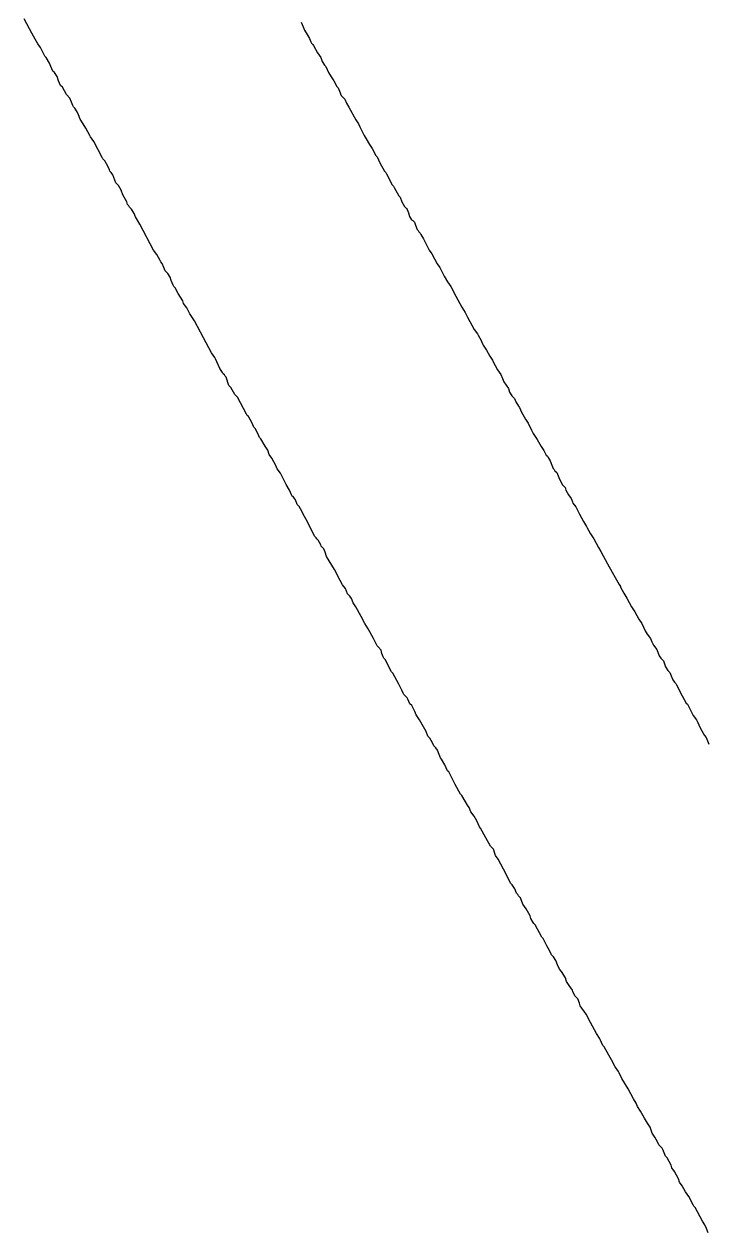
# Model space of a CAD drawing. Header units: inches. Extents: x 0 to 5379, y 0 to 5429.
# Drawn here: x 126.431 to 128.146, y 153.696 to 156.73 of the extents above; entities that cross this region are included whole.
import ezdxf

# ---------------------------------------------------------------- set-up
doc = ezdxf.new("R2010")
doc.units = ezdxf.units.IN
doc.layers.add('Top Overlay', color=2, linetype='Continuous')

msp = doc.modelspace()

# ---------------------------------------------------------------- linework, layer by layer
at = {"layer": 'Top Overlay'}
for p, q in [((126.4438, 156.7185), (126.4308, 156.743)), ((126.4504, 156.707), (126.4438, 156.7185)), ((126.4585, 156.6923), (126.4504, 156.707)), ((127.1268, 156.7348), (127.1317, 156.7234)), ((127.1317, 156.7234), (127.1349, 156.7152)), ((127.1349, 156.7152), (127.1415, 156.7038)), ((126.4651, 156.6809), (126.4585, 156.6923)), ((126.4716, 156.6711), (126.4651, 156.6809)), ((127.1415, 156.7038), (127.148, 156.694)), ((127.148, 156.694), (127.1513, 156.6858)), ((127.1513, 156.6858), (127.1529, 156.6825)), ((127.1529, 156.6825), (127.1562, 156.6793)), ((127.1562, 156.6793), (127.1578, 156.676)), ((127.1578, 156.676), (127.1676, 156.658)), ((126.4814, 156.6531), (126.4716, 156.6711)), ((126.483, 156.6499), (126.4814, 156.6531)), ((126.4863, 156.6466), (126.483, 156.6499)), ((126.4945, 156.6319), (126.4863, 156.6466)), ((127.1676, 156.658), (127.1758, 156.6466)), ((127.1758, 156.6466), (127.1799, 156.636)), ((126.4977, 156.6237), (126.4945, 156.6319)), ((126.5027, 156.6123), (126.4977, 156.6237)), ((127.1799, 156.636), (127.1856, 156.627)), ((127.1856, 156.627), (127.1889, 156.6237)), ((127.1889, 156.6237), (127.1954, 156.609)), ((126.5067, 156.6082), (126.5027, 156.6123)), ((126.5133, 156.5984), (126.5067, 156.6082)), ((126.5174, 156.5878), (126.5133, 156.5984)), ((126.5223, 156.5763), (126.5174, 156.5878)), ((127.1954, 156.609), (127.2019, 156.5976)), ((127.2019, 156.5976), (127.2085, 156.5878)), ((127.2085, 156.5878), (127.2166, 156.5731)), ((126.5272, 156.5714), (126.5223, 156.5763)), ((126.537, 156.5535), (126.5272, 156.5714)), ((127.2166, 156.5731), (127.2199, 156.5698)), ((127.2199, 156.5698), (127.2232, 156.5616)), ((127.2232, 156.5616), (127.2272, 156.551)), ((126.5459, 156.5445), (126.537, 156.5535)), ((126.55, 156.5339), (126.5459, 156.5445)), ((126.5533, 156.5257), (126.55, 156.5339)), ((126.5549, 156.5224), (126.5533, 156.5257)), ((127.2272, 156.551), (127.2362, 156.542)), ((127.2362, 156.542), (127.2403, 156.5314)), ((127.2403, 156.5314), (127.2469, 156.5216)), ((126.5582, 156.5192), (126.5549, 156.5224)), ((126.5639, 156.5102), (126.5582, 156.5192)), ((126.5672, 156.502), (126.5639, 156.5102)), ((126.5713, 156.4914), (126.5672, 156.502)), ((127.2469, 156.5216), (127.264, 156.4897)), ((126.5794, 156.4799), (126.5713, 156.4914)), ((126.586, 156.4685), (126.5794, 156.4799)), ((126.5958, 156.4505), (126.586, 156.4685)), ((127.264, 156.4897), (127.2705, 156.4799)), ((127.2705, 156.4799), (127.2738, 156.4718)), ((127.2738, 156.4718), (127.2852, 156.4505)), ((126.5974, 156.4473), (126.5958, 156.4505)), ((126.6056, 156.4358), (126.5974, 156.4473)), ((126.6268, 156.395), (126.6056, 156.4358)), ((127.2852, 156.4505), (127.2901, 156.4424)), ((127.2901, 156.4424), (127.2983, 156.4277)), ((127.2983, 156.4277), (127.3049, 156.4179)), ((127.3049, 156.4179), (127.3147, 156.3999)), ((126.6285, 156.3917), (126.6268, 156.395)), ((126.6334, 156.3868), (126.6285, 156.3917)), ((126.6415, 156.3721), (126.6334, 156.3868)), ((127.3147, 156.3999), (127.3179, 156.3966)), ((127.3179, 156.3966), (127.3245, 156.3819)), ((127.3245, 156.3819), (127.3359, 156.3607)), ((126.6448, 156.3639), (126.6415, 156.3721)), ((126.6464, 156.3607), (126.6448, 156.3639)), ((126.6497, 156.3574), (126.6464, 156.3607)), ((126.6538, 156.3517), (126.6497, 156.3574)), ((126.6611, 156.3313), (126.6538, 156.3517)), ((127.3359, 156.3607), (127.3392, 156.3574)), ((127.3392, 156.3574), (127.3408, 156.3541)), ((127.3408, 156.3541), (127.3555, 156.3264)), ((126.6677, 156.3247), (126.6611, 156.3313)), ((126.6742, 156.3133), (126.6677, 156.3247)), ((126.6791, 156.3019), (126.6742, 156.3133)), ((127.3555, 156.3264), (127.3588, 156.3231)), ((127.3588, 156.3231), (127.3604, 156.3198)), ((127.3604, 156.3198), (127.3718, 156.2986)), ((126.6889, 156.2839), (126.6791, 156.3019)), ((126.6905, 156.2773), (126.6889, 156.2839)), ((127.3718, 156.2986), (127.3751, 156.2953)), ((127.3751, 156.2953), (127.38, 156.2839)), ((127.38, 156.2839), (127.3865, 156.2724)), ((126.6938, 156.2741), (126.6905, 156.2773)), ((126.6954, 156.2708), (126.6938, 156.2741)), ((126.7003, 156.2659), (126.6954, 156.2708)), ((126.7069, 156.2545), (126.7003, 156.2659)), ((126.7101, 156.2463), (126.7069, 156.2545)), ((127.3865, 156.2724), (127.3914, 156.2675)), ((127.3914, 156.2675), (127.3931, 156.2643)), ((127.3931, 156.2643), (127.3963, 156.2561)), ((127.3963, 156.2561), (127.3988, 156.2471)), ((126.7216, 156.2283), (126.7101, 156.2463)), ((126.7559, 156.163), (126.7216, 156.2283)), ((127.3988, 156.2471), (127.4037, 156.239)), ((127.4037, 156.239), (127.407, 156.2373)), ((127.407, 156.2373), (127.4111, 156.2332)), ((127.4111, 156.2332), (127.4143, 156.2251)), ((127.4143, 156.2251), (127.4184, 156.2144)), ((127.4184, 156.2144), (127.4209, 156.212)), ((127.4209, 156.212), (127.4225, 156.2087)), ((127.4225, 156.2087), (127.4258, 156.2055)), ((127.4258, 156.2055), (127.4274, 156.2022)), ((127.4274, 156.2022), (127.4339, 156.1908)), ((127.4339, 156.1908), (127.4486, 156.163)), ((126.7641, 156.1515), (126.7559, 156.163)), ((127.4486, 156.163), (127.4552, 156.1532)), ((126.7722, 156.1368), (126.7641, 156.1515)), ((126.7739, 156.1336), (126.7722, 156.1368)), ((126.7779, 156.1295), (126.7739, 156.1336)), ((127.4552, 156.1532), (127.4682, 156.1287)), ((126.782, 156.1189), (126.7779, 156.1295)), ((126.7853, 156.1107), (126.782, 156.1189)), ((126.7918, 156.1042), (126.7853, 156.1107)), ((126.7976, 156.0952), (126.7918, 156.1042)), ((127.4682, 156.1287), (127.4748, 156.1189)), ((127.4748, 156.1189), (127.4862, 156.0976)), ((126.8, 156.0862), (126.7976, 156.0952)), ((126.8049, 156.0748), (126.8, 156.0862)), ((126.8065, 156.0715), (126.8049, 156.0748)), ((126.8098, 156.0682), (126.8065, 156.0715)), ((127.4862, 156.0976), (127.4944, 156.0829)), ((127.4944, 156.0829), (127.5025, 156.0715)), ((127.5025, 156.0715), (127.5156, 156.047)), ((126.818, 156.0535), (126.8098, 156.0682)), ((126.8294, 156.0355), (126.818, 156.0535)), ((127.5156, 156.047), (127.5303, 156.0192)), ((126.831, 156.029), (126.8294, 156.0355)), ((126.8392, 156.0176), (126.831, 156.029)), ((126.8474, 156.0029), (126.8392, 156.0176)), ((127.5303, 156.0192), (127.5385, 156.0061)), ((126.8588, 155.9849), (126.8474, 156.0029)), ((126.8817, 155.9424), (126.8588, 155.9849)), ((127.5385, 156.0061), (127.545, 155.9947)), ((127.545, 155.9947), (127.5614, 155.9637)), ((127.5614, 155.9637), (127.5695, 155.9522)), ((127.5695, 155.9522), (127.5712, 155.9489)), ((127.5712, 155.9489), (127.5793, 155.9359)), ((126.9013, 155.9048), (126.8817, 155.9424)), ((127.5793, 155.9359), (127.5826, 155.9277)), ((127.5826, 155.9277), (127.5842, 155.9244)), ((127.5842, 155.9244), (127.5924, 155.9114)), ((126.9095, 155.8934), (126.9013, 155.9048)), ((126.9111, 155.8901), (126.9095, 155.8934)), ((126.9225, 155.8656), (126.9111, 155.8901)), ((127.5924, 155.9114), (127.6006, 155.8967)), ((127.6006, 155.8967), (127.6071, 155.8869)), ((126.9291, 155.8558), (126.9225, 155.8656)), ((127.6071, 155.8869), (127.6087, 155.8836)), ((127.6087, 155.8836), (127.6202, 155.8624)), ((127.6202, 155.8624), (127.6284, 155.8509)), ((126.9307, 155.8526), (126.9291, 155.8558)), ((126.934, 155.8493), (126.9307, 155.8526)), ((126.9356, 155.846), (126.934, 155.8493)), ((126.9381, 155.8436), (126.9356, 155.846)), ((126.9454, 155.8231), (126.9381, 155.8436)), ((127.6284, 155.8509), (127.6324, 155.8403)), ((127.6324, 155.8403), (127.6357, 155.8321)), ((127.6357, 155.8321), (127.648, 155.815)), ((126.9503, 155.8182), (126.9454, 155.8231)), ((126.9601, 155.8003), (126.9503, 155.8182)), ((126.9667, 155.7937), (126.9601, 155.8003)), ((127.648, 155.815), (127.6504, 155.806)), ((127.6504, 155.806), (127.6561, 155.797)), ((127.6561, 155.797), (127.6627, 155.7905)), ((126.9895, 155.7513), (126.9667, 155.7937)), ((127.6627, 155.7905), (127.6659, 155.7823)), ((127.6659, 155.7823), (127.6725, 155.7709)), ((127.6725, 155.7709), (127.6757, 155.7676)), ((127.6757, 155.7676), (127.6806, 155.7562)), ((126.9912, 155.748), (126.9895, 155.7513)), ((126.9944, 155.7447), (126.9912, 155.748)), ((127.0026, 155.73), (126.9944, 155.7447)), ((127.6806, 155.7562), (127.6904, 155.7382)), ((127.6904, 155.7382), (127.697, 155.7284)), ((127.0075, 155.7186), (127.0026, 155.73)), ((127.0108, 155.7153), (127.0075, 155.7186)), ((127.0189, 155.7006), (127.0108, 155.7153)), ((127.697, 155.7284), (127.7051, 155.7104)), ((127.7051, 155.7104), (127.71, 155.7022)), ((127.0222, 155.6924), (127.0189, 155.7006)), ((127.0255, 155.6892), (127.0222, 155.6924)), ((127.0361, 155.6704), (127.0255, 155.6892)), ((127.71, 155.7022), (127.7198, 155.6875)), ((127.7198, 155.6875), (127.7296, 155.6696)), ((127.0426, 155.6606), (127.0361, 155.6704)), ((127.0467, 155.65), (127.0426, 155.6606)), ((127.0532, 155.6402), (127.0467, 155.65)), ((127.7296, 155.6696), (127.7362, 155.6598)), ((127.7362, 155.6598), (127.7427, 155.6483)), ((127.7427, 155.6483), (127.746, 155.6451)), ((127.746, 155.6451), (127.7476, 155.6418)), ((127.0631, 155.6222), (127.0532, 155.6402)), ((127.0663, 155.614), (127.0631, 155.6222)), ((127.0745, 155.6026), (127.0663, 155.614)), ((127.7476, 155.6418), (127.7525, 155.6336)), ((127.7525, 155.6336), (127.7566, 155.623)), ((127.7566, 155.623), (127.7599, 155.6148)), ((127.7599, 155.6148), (127.7623, 155.6124)), ((127.0892, 155.5748), (127.0745, 155.6026)), ((127.7623, 155.6124), (127.764, 155.6091)), ((127.764, 155.6091), (127.7689, 155.6042)), ((127.7689, 155.6042), (127.7754, 155.5879)), ((127.7754, 155.5879), (127.7836, 155.5732)), ((127.0974, 155.5601), (127.0892, 155.5748)), ((127.1023, 155.5487), (127.0974, 155.5601)), ((127.7836, 155.5732), (127.7901, 155.5666)), ((127.7901, 155.5666), (127.7917, 155.5601)), ((127.7917, 155.5601), (127.7983, 155.5487)), ((127.1039, 155.5454), (127.1023, 155.5487)), ((127.1063, 155.5446), (127.1039, 155.5454)), ((127.1104, 155.5389), (127.1063, 155.5446)), ((127.1121, 155.5356), (127.1104, 155.5389)), ((127.117, 155.5242), (127.1121, 155.5356)), ((127.1219, 155.5193), (127.117, 155.5242)), ((127.7983, 155.5487), (127.8048, 155.5389)), ((127.8048, 155.5389), (127.8081, 155.5307)), ((127.8081, 155.5307), (127.8097, 155.5274)), ((127.8097, 155.5274), (127.8171, 155.5184)), ((127.1284, 155.5078), (127.1219, 155.5193)), ((127.1317, 155.4997), (127.1284, 155.5078)), ((127.1382, 155.4882), (127.1317, 155.4997)), ((127.8171, 155.5184), (127.826, 155.4997)), ((127.826, 155.4997), (127.8358, 155.4817)), ((127.1611, 155.4441), (127.1382, 155.4882)), ((127.8358, 155.4817), (127.844, 155.4686)), ((127.844, 155.4686), (127.8456, 155.4653)), ((127.8456, 155.4653), (127.8538, 155.4506)), ((127.1643, 155.4408), (127.1611, 155.4441)), ((127.166, 155.4376), (127.1643, 155.4408)), ((127.1692, 155.4343), (127.166, 155.4376)), ((127.1758, 155.4229), (127.1692, 155.4343)), ((127.8538, 155.4506), (127.8604, 155.4408)), ((127.8604, 155.4408), (127.862, 155.4376)), ((127.862, 155.4376), (127.8734, 155.4163)), ((127.1774, 155.4196), (127.1758, 155.4229)), ((127.184, 155.4131), (127.1774, 155.4196)), ((127.1872, 155.4049), (127.184, 155.4131)), ((127.1905, 155.3935), (127.1872, 155.4049)), ((127.8734, 155.4163), (127.88, 155.4065)), ((127.88, 155.4065), (127.8963, 155.3755)), ((127.2036, 155.3722), (127.1905, 155.3935)), ((127.2101, 155.3608), (127.2036, 155.3722)), ((127.8963, 155.3755), (127.9077, 155.3542)), ((127.2248, 155.333), (127.2101, 155.3608)), ((127.9077, 155.3542), (127.9159, 155.3412)), ((127.9159, 155.3412), (127.9257, 155.3232)), ((127.2305, 155.3224), (127.2248, 155.333)), ((127.2379, 155.3134), (127.2305, 155.3224)), ((127.2428, 155.3003), (127.2379, 155.3134)), ((127.9257, 155.3232), (127.929, 155.3183)), ((127.929, 155.3183), (127.929, 155.3167)), ((127.929, 155.3167), (127.9371, 155.302)), ((127.2493, 155.2938), (127.2428, 155.3003)), ((127.2534, 155.2881), (127.2493, 155.2938)), ((127.2575, 155.2775), (127.2534, 155.2881)), ((127.9371, 155.302), (127.9453, 155.2889)), ((127.9453, 155.2889), (127.9567, 155.2676)), ((127.264, 155.2676), (127.2575, 155.2775)), ((127.2771, 155.2431), (127.264, 155.2676)), ((127.9567, 155.2676), (127.9649, 155.2546)), ((127.9649, 155.2546), (127.9747, 155.2366)), ((127.2869, 155.2252), (127.2771, 155.2431)), ((127.2951, 155.2121), (127.2869, 155.2252)), ((127.9747, 155.2366), (127.9829, 155.2252)), ((127.9829, 155.2252), (127.9911, 155.2072)), ((127.3081, 155.1876), (127.2951, 155.2121)), ((127.9911, 155.2072), (127.996, 155.199)), ((127.996, 155.199), (128.0041, 155.1876)), ((127.3163, 155.1729), (127.3081, 155.1876)), ((127.3179, 155.1696), (127.3163, 155.1729)), ((127.3204, 155.1672), (127.3179, 155.1696)), ((127.3277, 155.1582), (127.3204, 155.1672)), ((128.0041, 155.1876), (128.0074, 155.1794)), ((128.0074, 155.1794), (128.0123, 155.1713)), ((128.0123, 155.1713), (128.0205, 155.1598)), ((128.0205, 155.1598), (128.0262, 155.1443)), ((127.3294, 155.15), (127.3277, 155.1582)), ((127.3326, 155.1418), (127.3294, 155.15)), ((127.3343, 155.1386), (127.3326, 155.1418)), ((127.3375, 155.1353), (127.3343, 155.1386)), ((127.3539, 155.1043), (127.3375, 155.1353)), ((128.0262, 155.1443), (128.0303, 155.1386)), ((128.0303, 155.1386), (128.0368, 155.132)), ((128.0368, 155.132), (128.0425, 155.1165)), ((127.3571, 155.101), (127.3539, 155.1043)), ((127.3718, 155.0732), (127.3571, 155.101)), ((128.0425, 155.1165), (128.0482, 155.1075)), ((128.0482, 155.1075), (128.0531, 155.1026)), ((128.0531, 155.1026), (128.0564, 155.0945)), ((127.38, 155.0585), (127.3718, 155.0732)), ((128.0564, 155.0945), (128.0605, 155.0838)), ((128.0605, 155.0838), (128.0646, 155.0781)), ((128.0646, 155.0781), (128.0678, 155.0749)), ((128.0678, 155.0749), (128.0695, 155.0716)), ((128.0695, 155.0716), (128.0842, 155.0438)), ((127.3833, 155.0503), (127.38, 155.0585)), ((127.3849, 155.0471), (127.3833, 155.0503)), ((127.3931, 155.0389), (127.3849, 155.0471)), ((127.3947, 155.0356), (127.3931, 155.0389)), ((128.0842, 155.0438), (128.094, 155.0258)), ((127.3996, 155.0242), (127.3947, 155.0356)), ((127.4045, 155.0193), (127.3996, 155.0242)), ((127.4127, 155.0046), (127.4045, 155.0193)), ((128.094, 155.0258), (128.0973, 155.0226)), ((128.0973, 155.0226), (128.112, 154.9948)), ((127.416, 154.9964), (127.4127, 155.0046)), ((127.4241, 154.9834), (127.416, 154.9964)), ((127.4307, 154.9719), (127.4241, 154.9834)), ((128.112, 154.9948), (128.1201, 154.9834)), ((128.1201, 154.9834), (128.1218, 154.9801)), ((128.1218, 154.9801), (128.1299, 154.9621)), ((127.4405, 154.954), (127.4307, 154.9719)), ((127.4454, 154.9425), (127.4405, 154.954)), ((128.1299, 154.9621), (128.1397, 154.9442)), ((127.4503, 154.9376), (127.4454, 154.9425)), ((127.4568, 154.9262), (127.4503, 154.9376)), ((127.4601, 154.918), (127.4568, 154.9262)), ((127.465, 154.9131), (127.4601, 154.918)), ((128.1397, 154.9442), (128.1446, 154.9392)), ((128.1446, 154.9392), (128.1512, 154.9229)), ((127.4691, 154.9074), (127.465, 154.9131)), ((127.4731, 154.8968), (127.4691, 154.9074)), ((127.4764, 154.8886), (127.4731, 154.8968)), ((127.4797, 154.8853), (127.4764, 154.8886)), ((127.4878, 154.8706), (127.4797, 154.8853)), ((127.4944, 154.8559), (127.4878, 154.8706)), ((127.4976, 154.8527), (127.4944, 154.8559)), ((127.514, 154.8216), (127.4976, 154.8527)), ((127.5271, 154.7971), (127.514, 154.8216)), ((127.5303, 154.7938), (127.5271, 154.7971)), ((127.5385, 154.7791), (127.5303, 154.7938)), ((127.545, 154.7693), (127.5385, 154.7791)), ((127.5491, 154.7636), (127.545, 154.7693)), ((127.5532, 154.753), (127.5491, 154.7636)), ((127.5614, 154.7416), (127.5532, 154.753)), ((127.5679, 154.7301), (127.5614, 154.7416)), ((127.5744, 154.7154), (127.5679, 154.7301)), ((127.5777, 154.7121), (127.5744, 154.7154)), ((127.5908, 154.6876), (127.5777, 154.7121)), ((127.6022, 154.6664), (127.5908, 154.6876)), ((127.6096, 154.659), (127.6022, 154.6664)), ((127.6153, 154.6435), (127.6096, 154.659)), ((127.6218, 154.6337), (127.6153, 154.6435)), ((127.6349, 154.6092), (127.6218, 154.6337)), ((127.6496, 154.5814), (127.6349, 154.6092)), ((127.6529, 154.5733), (127.6496, 154.5814)), ((127.6569, 154.5692), (127.6529, 154.5733)), ((127.6635, 154.5594), (127.6569, 154.5692)), ((127.6676, 154.5488), (127.6635, 154.5594)), ((127.6708, 154.5455), (127.6676, 154.5488)), ((127.6725, 154.5422), (127.6708, 154.5455)), ((127.6782, 154.5365), (127.6725, 154.5422)), ((127.6839, 154.521), (127.6782, 154.5365)), ((127.6921, 154.5096), (127.6839, 154.521)), ((127.7019, 154.4916), (127.6921, 154.5096)), ((127.7035, 154.485), (127.7019, 154.4916)), ((127.71, 154.4752), (127.7035, 154.485)), ((127.7117, 154.472), (127.71, 154.4752)), ((127.7149, 154.4687), (127.7117, 154.472)), ((127.7313, 154.4377), (127.7149, 154.4687)), ((127.7345, 154.4344), (127.7313, 154.4377)), ((127.7443, 154.4164), (127.7345, 154.4344)), ((127.7509, 154.405), (127.7443, 154.4164)), ((127.7558, 154.3936), (127.7509, 154.405)), ((127.7607, 154.3887), (127.7558, 154.3936)), ((127.7664, 154.3797), (127.7607, 154.3887)), ((127.7705, 154.369), (127.7664, 154.3797)), ((127.7754, 154.3576), (127.7705, 154.369)), ((127.7811, 154.3519), (127.7754, 154.3576)), ((127.7909, 154.3356), (127.7811, 154.3519)), ((127.7934, 154.3266), (127.7909, 154.3356)), ((127.7999, 154.3168), (127.7934, 154.3266)), ((127.8081, 154.3053), (127.7999, 154.3168)), ((127.8097, 154.3021), (127.8081, 154.3053)), ((127.8146, 154.2906), (127.8097, 154.3021)), ((127.822, 154.2833), (127.8146, 154.2906)), ((127.826, 154.2727), (127.822, 154.2833)), ((127.8277, 154.2661), (127.826, 154.2727)), ((127.8424, 154.2449), (127.8277, 154.2661)), ((127.8538, 154.2236), (127.8424, 154.2449)), ((127.8685, 154.1959), (127.8538, 154.2236)), ((127.8767, 154.1844), (127.8685, 154.1959)), ((127.8783, 154.1812), (127.8767, 154.1844)), ((127.8849, 154.1665), (127.8783, 154.1812)), ((127.8881, 154.1632), (127.8849, 154.1665)), ((127.8996, 154.1419), (127.8881, 154.1632)), ((127.9061, 154.1305), (127.8996, 154.1419)), ((127.9159, 154.1125), (127.9061, 154.1305)), ((127.9241, 154.1011), (127.9159, 154.1125)), ((127.9257, 154.0978), (127.9241, 154.1011)), ((127.9322, 154.0831), (127.9257, 154.0978)), ((127.9486, 154.057), (127.9322, 154.0831)), ((127.9617, 154.0325), (127.9486, 154.057)), ((127.9682, 154.021), (127.9617, 154.0325)), ((127.9715, 154.0129), (127.9682, 154.021)), ((127.9796, 154.0014), (127.9715, 154.0129)), ((127.9894, 153.9835), (127.9796, 154.0014)), ((127.9968, 153.9712), (127.9894, 153.9835)), ((128.0033, 153.9614), (127.9968, 153.9712)), ((128.009, 153.9459), (128.0033, 153.9614)), ((128.0156, 153.9361), (128.009, 153.9459)), ((128.0221, 153.9246), (128.0156, 153.9361)), ((128.0254, 153.9165), (128.0221, 153.9246)), ((128.0335, 153.9083), (128.0254, 153.9165)), ((128.0352, 153.905), (128.0335, 153.9083)), ((128.0417, 153.8887), (128.0352, 153.905)), ((128.0466, 153.8838), (128.0417, 153.8887)), ((128.0564, 153.8658), (128.0466, 153.8838)), ((128.058, 153.8593), (128.0564, 153.8658)), ((128.0646, 153.8495), (128.058, 153.8593)), ((128.0744, 153.8315), (128.0646, 153.8495)), ((128.0777, 153.8233), (128.0744, 153.8315)), ((128.0842, 153.8135), (128.0777, 153.8233)), ((128.0924, 153.7988), (128.0842, 153.8135)), ((128.1005, 153.7874), (128.0924, 153.7988)), ((128.112, 153.7662), (128.1005, 153.7874)), ((128.1136, 153.7629), (128.112, 153.7662)), ((128.1169, 153.7596), (128.1136, 153.7629)), ((128.1348, 153.7253), (128.1169, 153.7596)), ((128.1406, 153.7163), (128.1348, 153.7253)), ((128.1455, 153.7065), (128.1406, 153.7163)), ((128.1495, 153.6959), (128.1455, 153.7065))]:
    msp.add_line(p, q, dxfattribs=at)

doc.saveas('drawing.dxf')
